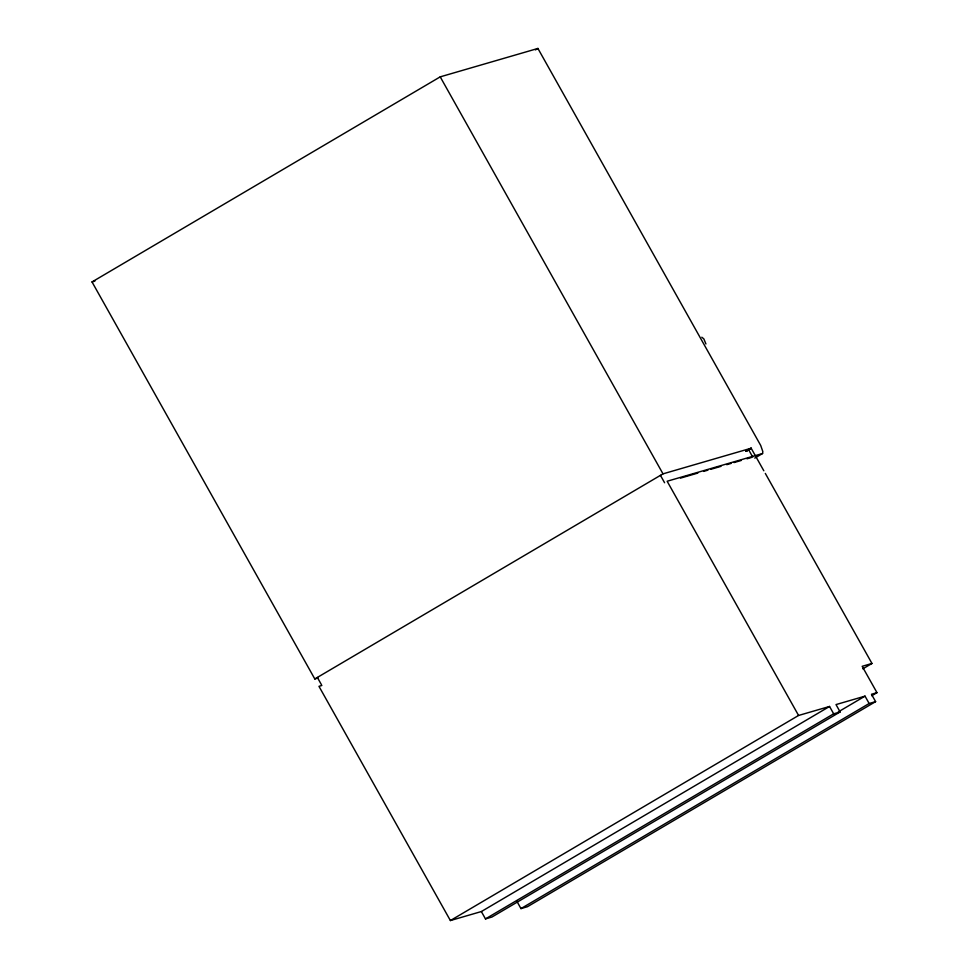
<?xml version="1.0" encoding="UTF-8"?>
<svg xmlns="http://www.w3.org/2000/svg" width="969" height="969" viewBox="0 0 969 969"><rect width="100%" height="100%" fill="white"/><g stroke="black" fill="none" stroke-linecap="round" stroke-linejoin="round"><path stroke-width="1.45" d="M754.754 458.107L762.579 453.504L762.833 451.59L760.701 445.449L537.916 48.45L440.217 76.854L92.019 281.943L314.804 678.942L317.699 678.106M314.804 678.942L663.002 473.853L751.145 448.223L746.009 451.36L751.145 448.223L763.826 470.777M535.433 49.904L537.916 48.45M746.166 451.154L751.145 448.223M862.834 668.84L871.967 663.462L765.316 473.417M321.841 685.495L318.958 686.331L450.391 920.55L798.577 715.461L829.549 706.462L833.679 713.814L840.135 711.936L836.005 704.584L865.026 696.142L869.157 703.506L875.613 701.629L871.482 694.264L876.981 692.665L862.18 666.309L871.967 663.462M450.391 920.55L481.351 911.55L829.549 706.462M481.351 911.55L485.481 918.903L833.679 713.814M838.282 711.9L865.026 696.142M840.135 711.936L491.949 917.025L485.481 918.903M871.761 695.742L876.981 692.665M516.84 901.231L520.959 908.595L869.157 703.506M875.613 701.629L527.427 906.718L520.959 908.595M92.019 281.943L94.901 281.107M762.579 453.504L667.144 481.242L798.577 715.461M680.492 478.129L697.837 473.078M703.615 471.406L707.951 470.147M710.846 469.299L720.972 466.355M726.75 464.684L731.086 463.412M733.981 462.576L741.2 460.481M746.99 458.797L751.326 457.538M701.81 337.224L703.857 338.92L705.929 343.971M748.625 449.725L752.768 457.114M440.217 76.854L663.002 473.853M660.446 475.355L664.589 482.744M317.36 677.44L321.514 684.829"/></g></svg>
